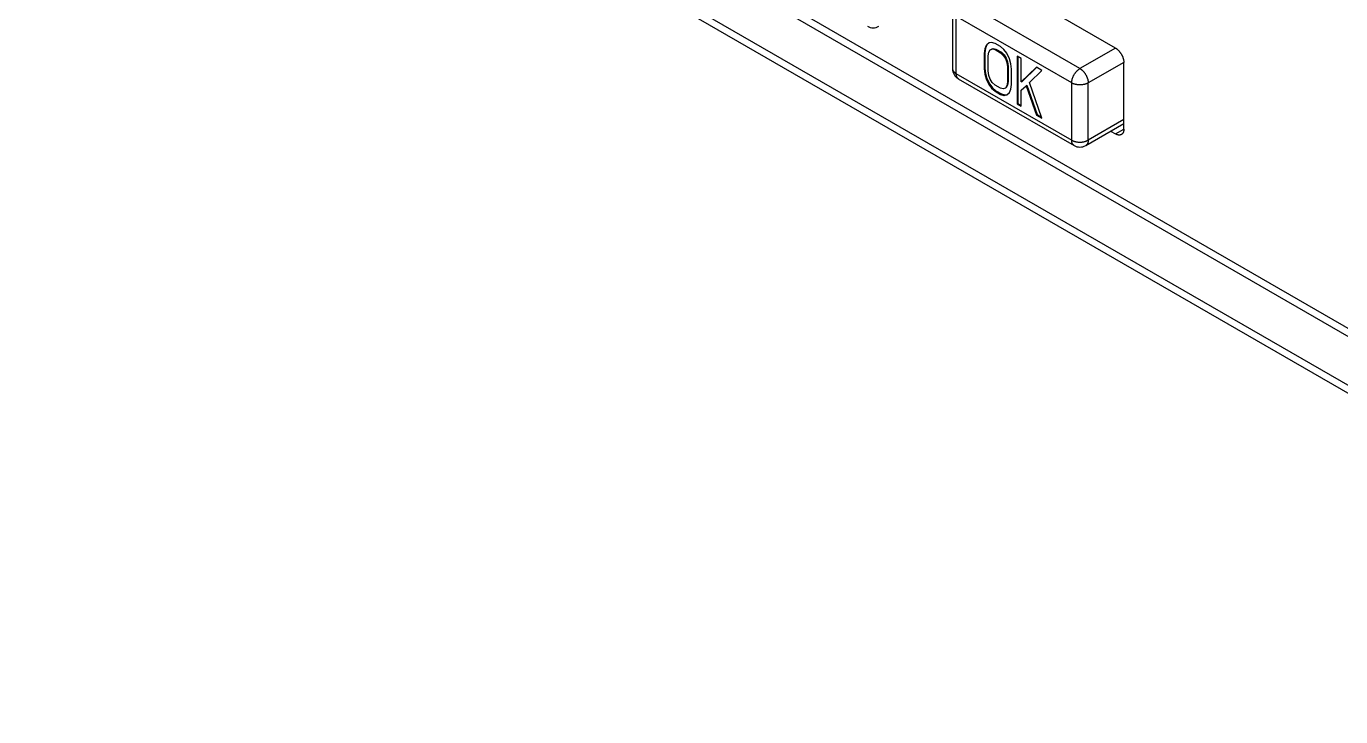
# Model space of a CAD drawing. Extents: x 0 to 420, y 0 to 297.
# Drawn here: x 152.7 to 208.9, y 108.4 to 137.9 of the extents above; entities that cross this region are included whole.
import ezdxf

# ---------------------------------------------------------------- set-up
doc = ezdxf.new("R2010")
doc.units = 0
doc.header["$LTSCALE"] = 23.1
doc.layers.add('40000_ISO', color=7, linetype='CONTINUOUS')

msp = doc.modelspace()

# ---------------------------------------------------------------- linework, layer by layer
at = {"layer": '40000_ISO', "color": 7, "linetype": 'CONTINUOUS'}
for p, q in [((152.677, 157.648), (226.923, 114.782)), ((232.933, 108.863), (158.687, 151.729)), ((233.14, 108.405), (158.894, 151.271)), ((199.24, 137.011), (193.936, 140.073)), ((197.719, 136.134), (192.77, 138.991)), ((192.27, 138.583), (192.27, 136.134)), ((192.416, 138.379), (192.416, 135.93)), ((197.366, 135.521), (192.416, 138.379)), ((193.706, 137.126), (193.648, 136.986)), ((193.742, 137.146), (193.683, 137.007)), ((193.824, 137.232), (193.706, 137.126)), ((193.706, 137.126), (193.742, 137.146)), ((193.84, 137.234), (193.742, 137.146)), ((193.942, 137.25), (193.824, 137.232)), ((194.089, 137.209), (193.942, 137.25)), ((194.325, 137.073), (194.089, 137.209)), ((193.648, 136.986), (193.618, 136.786)), ((193.618, 136.786), (193.653, 136.806)), ((193.618, 136.786), (193.618, 136.135)), ((193.648, 136.986), (193.683, 137.007)), ((193.683, 137.007), (193.653, 136.806)), ((193.653, 136.806), (193.653, 136.155)), ((193.795, 136.684), (193.824, 136.841)), ((193.795, 136.032), (193.795, 136.684)), ((193.824, 136.841), (193.883, 136.937)), ((193.883, 136.937), (193.972, 136.973)), ((193.883, 136.937), (193.919, 136.957)), ((193.919, 136.957), (194.007, 136.993)), ((193.972, 136.973), (194.007, 136.993)), ((193.972, 136.973), (194.089, 136.948)), ((194.007, 136.993), (194.125, 136.969)), ((194.089, 136.948), (194.125, 136.969)), ((194.089, 136.948), (194.325, 136.812)), ((194.125, 136.969), (194.361, 136.832)), ((194.472, 136.944), (194.325, 137.073)), ((194.325, 136.812), (194.361, 136.832)), ((194.325, 136.812), (194.443, 136.701)), ((194.361, 136.832), (194.478, 136.721)), ((194.443, 136.701), (194.478, 136.721)), ((194.443, 136.701), (194.531, 136.563)), ((194.59, 136.789), (194.472, 136.944)), ((194.478, 136.721), (194.567, 136.583)), ((194.531, 136.563), (194.567, 136.583)), ((194.531, 136.563), (194.59, 136.398)), ((194.567, 136.583), (194.626, 136.419)), ((194.708, 136.548), (194.59, 136.789)), ((194.767, 136.34), (194.708, 136.548)), ((195.032, 136.664), (195.032, 134.623)), ((195.209, 136.562), (195.032, 136.664)), ((195.068, 136.644), (195.068, 134.644)), ((195.209, 135.563), (195.209, 136.562)), ((199.24, 137.011), (197.719, 136.134)), ((192.27, 136.134), (192.27, 136.131)), ((193.618, 136.135), (193.653, 136.155)), ((193.618, 136.135), (193.648, 135.9)), ((193.653, 136.155), (193.683, 135.921)), ((193.824, 135.842), (193.795, 136.032)), ((194.59, 136.398), (194.626, 136.419)), ((194.59, 136.398), (194.62, 136.208)), ((194.62, 136.208), (194.655, 136.228)), ((194.62, 136.208), (194.62, 135.556)), ((194.626, 136.419), (194.655, 136.228)), ((194.655, 136.228), (194.655, 135.577)), ((194.797, 136.106), (194.767, 136.34)), ((194.797, 135.454), (194.797, 136.106)), ((195.857, 136.188), (195.209, 135.563)), ((195.864, 136.181), (195.244, 135.584)), ((195.563, 135.533), (196.093, 136.052)), ((196.093, 136.052), (195.857, 136.188)), ((199.593, 136.399), (198.073, 135.521)), ((199.593, 133.541), (199.593, 136.399)), ((192.416, 135.93), (197.366, 133.072)), ((192.518, 135.702), (192.52, 135.701)), ((192.52, 135.701), (197.469, 132.843)), ((193.648, 135.9), (193.683, 135.921)), ((193.648, 135.9), (193.706, 135.693)), ((193.683, 135.921), (193.742, 135.713)), ((193.706, 135.693), (193.742, 135.713)), ((193.706, 135.693), (193.824, 135.451)), ((193.742, 135.713), (193.86, 135.471)), ((193.883, 135.677), (193.824, 135.842)), ((193.824, 135.451), (193.86, 135.471)), ((193.824, 135.451), (193.942, 135.296)), ((193.86, 135.471), (193.978, 135.316)), ((193.972, 135.54), (193.883, 135.677)), ((194.089, 135.428), (193.972, 135.54)), ((194.325, 135.292), (194.089, 135.428)), ((194.626, 135.42), (194.567, 135.324)), ((194.62, 135.556), (194.59, 135.399)), ((194.59, 135.399), (194.626, 135.42)), ((194.62, 135.556), (194.655, 135.577)), ((194.655, 135.577), (194.626, 135.42)), ((194.767, 135.254), (194.797, 135.454)), ((195.209, 135.563), (195.244, 135.584)), ((195.415, 135.401), (195.451, 135.421)), ((195.451, 135.421), (195.893, 134.167)), ((196.093, 134.011), (195.563, 135.533)), ((197.366, 133.072), (197.366, 135.521)), ((198.073, 133.072), (198.073, 135.521)), ((193.942, 135.296), (193.978, 135.316)), ((193.942, 135.296), (194.089, 135.167)), ((193.978, 135.316), (194.125, 135.188)), ((194.089, 135.167), (194.125, 135.188)), ((194.089, 135.167), (194.325, 135.031)), ((194.125, 135.188), (194.361, 135.052)), ((194.443, 135.267), (194.325, 135.292)), ((194.325, 135.031), (194.361, 135.052)), ((194.325, 135.031), (194.472, 134.99)), ((194.361, 135.052), (194.508, 135.01)), ((194.531, 135.303), (194.443, 135.267)), ((194.472, 134.99), (194.508, 135.01)), ((194.472, 134.99), (194.59, 135.009)), ((194.508, 135.01), (194.61, 135.027)), ((194.59, 135.399), (194.531, 135.303)), ((194.531, 135.303), (194.567, 135.324)), ((194.59, 135.009), (194.708, 135.114)), ((194.708, 135.114), (194.767, 135.254)), ((195.209, 135.216), (195.415, 135.401)), ((195.209, 134.521), (195.209, 135.216)), ((195.415, 135.401), (195.857, 134.147)), ((195.032, 134.623), (195.068, 134.644)), ((195.032, 134.623), (195.209, 134.521)), ((195.068, 134.644), (195.209, 134.562)), ((195.857, 134.147), (195.893, 134.167)), ((195.857, 134.147), (196.093, 134.011)), ((195.893, 134.167), (196.075, 134.062)), ((197.969, 132.843), (199.593, 133.78)), ((199.593, 133.95), (198.073, 133.072)), ((199.032, 133.457), (199.24, 133.337)), ((199.24, 133.337), (199.593, 133.541))]:
    msp.add_line(p, q, dxfattribs=at)
for points in [[(152.881, 157.192), (152.882, 157.192), (227.13, 114.325)], [(199.24, 137.011), (199.252, 137.004), (199.265, 136.996), (199.277, 136.987), (199.289, 136.979), (199.301, 136.97), (199.313, 136.96), (199.326, 136.95), (199.337, 136.939), (199.349, 136.928), (199.36, 136.917), (199.372, 136.905), (199.384, 136.893), (199.395, 136.88), (199.406, 136.868), (199.416, 136.855), (199.427, 136.841), (199.437, 136.827), (199.448, 136.813), (199.457, 136.799), (199.467, 136.785), (199.478, 136.766), (199.49, 136.748), (199.5, 136.728), (199.51, 136.709), (199.518, 136.694), (199.526, 136.678), (199.533, 136.662), (199.539, 136.647), (199.546, 136.631), (199.552, 136.615), (199.557, 136.599), (199.562, 136.583), (199.567, 136.567), (199.572, 136.551), (199.576, 136.536), (199.579, 136.52), (199.583, 136.504), (199.585, 136.489), (199.588, 136.473), (199.59, 136.458), (199.591, 136.444), (199.592, 136.429), (199.593, 136.414), (199.593, 136.399)], [(192.27, 136.131), (192.27, 136.126), (192.27, 136.12), (192.271, 136.115), (192.271, 136.11), (192.272, 136.104), (192.273, 136.099), (192.274, 136.094), (192.276, 136.089), (192.277, 136.083), (192.279, 136.078), (192.281, 136.073), (192.283, 136.068), (192.285, 136.063), (192.287, 136.058), (192.29, 136.053), (192.292, 136.048), (192.295, 136.043), (192.298, 136.038), (192.301, 136.033), (192.304, 136.029), (192.307, 136.024), (192.31, 136.02), (192.313, 136.015), (192.317, 136.011), (192.32, 136.007), (192.324, 136.003), (192.329, 135.997), (192.334, 135.992), (192.339, 135.987), (192.345, 135.981), (192.35, 135.976), (192.356, 135.972), (192.361, 135.967), (192.367, 135.962), (192.373, 135.958), (192.379, 135.953), (192.385, 135.949), (192.391, 135.945), (192.397, 135.941), (192.403, 135.937), (192.41, 135.933), (192.416, 135.93)], [(197.366, 135.521), (197.366, 135.537), (197.367, 135.552), (197.368, 135.567), (197.369, 135.582), (197.371, 135.597), (197.374, 135.613), (197.377, 135.628), (197.38, 135.643), (197.383, 135.657), (197.388, 135.676), (197.393, 135.694), (197.399, 135.712), (197.405, 135.73), (197.411, 135.748), (197.418, 135.766), (197.426, 135.783), (197.433, 135.8), (197.442, 135.818), (197.45, 135.835), (197.46, 135.853), (197.469, 135.87), (197.479, 135.887), (197.49, 135.903), (197.5, 135.92), (197.511, 135.936), (197.523, 135.951), (197.534, 135.966), (197.546, 135.981), (197.558, 135.996), (197.57, 136.01), (197.583, 136.024), (197.596, 136.037), (197.61, 136.051), (197.621, 136.061), (197.633, 136.071), (197.644, 136.081), (197.656, 136.091), (197.668, 136.1), (197.681, 136.109), (197.693, 136.118), (197.706, 136.126), (197.719, 136.134)], [(197.719, 136.134), (197.732, 136.126), (197.745, 136.118), (197.758, 136.109), (197.77, 136.1), (197.782, 136.091), (197.794, 136.081), (197.806, 136.071), (197.817, 136.061), (197.829, 136.051), (197.842, 136.037), (197.855, 136.024), (197.868, 136.01), (197.881, 135.996), (197.893, 135.981), (197.905, 135.966), (197.916, 135.951), (197.927, 135.936), (197.938, 135.92), (197.949, 135.903), (197.959, 135.887), (197.969, 135.87), (197.979, 135.853), (197.988, 135.835), (197.997, 135.818), (198.005, 135.8), (198.013, 135.783), (198.02, 135.766), (198.027, 135.748), (198.034, 135.73), (198.04, 135.712), (198.046, 135.694), (198.051, 135.676), (198.056, 135.657), (198.059, 135.643), (198.062, 135.628), (198.065, 135.613), (198.067, 135.597), (198.069, 135.582), (198.071, 135.567), (198.072, 135.552), (198.073, 135.537), (198.073, 135.521)], [(192.416, 135.93), (192.416, 135.922), (192.416, 135.915), (192.417, 135.908), (192.417, 135.9), (192.417, 135.893), (192.418, 135.885), (192.419, 135.878), (192.42, 135.871), (192.421, 135.864), (192.422, 135.856), (192.424, 135.849), (192.425, 135.842), (192.427, 135.835), (192.429, 135.828), (192.431, 135.82), (192.433, 135.813), (192.435, 135.808), (192.437, 135.803), (192.439, 135.798), (192.441, 135.793), (192.443, 135.788), (192.446, 135.783), (192.448, 135.778), (192.451, 135.773), (192.454, 135.768), (192.456, 135.763), (192.459, 135.759), (192.462, 135.754), (192.466, 135.749), (192.469, 135.745), (192.472, 135.741), (192.476, 135.737), (192.48, 135.733), (192.484, 135.729), (192.487, 135.725), (192.491, 135.721), (192.496, 135.718), (192.5, 135.714), (192.504, 135.711), (192.509, 135.708), (192.513, 135.705), (192.518, 135.702)], [(198.073, 135.521), (198.06, 135.514), (198.046, 135.507), (198.032, 135.5), (198.018, 135.494), (198.004, 135.488), (197.99, 135.483), (197.975, 135.478), (197.961, 135.473), (197.946, 135.468), (197.928, 135.463), (197.91, 135.458), (197.891, 135.454), (197.873, 135.451), (197.854, 135.447), (197.835, 135.445), (197.816, 135.442), (197.798, 135.44), (197.778, 135.439), (197.758, 135.438), (197.739, 135.437), (197.719, 135.437), (197.7, 135.437), (197.68, 135.438), (197.661, 135.439), (197.641, 135.44), (197.622, 135.442), (197.603, 135.445), (197.585, 135.447), (197.566, 135.451), (197.547, 135.454), (197.529, 135.458), (197.511, 135.463), (197.492, 135.468), (197.478, 135.473), (197.463, 135.478), (197.449, 135.483), (197.434, 135.488), (197.42, 135.494), (197.406, 135.5), (197.393, 135.507), (197.379, 135.514), (197.366, 135.521)], [(199.49, 133.312), (199.485, 133.31), (199.481, 133.308), (199.476, 133.305), (199.472, 133.303), (199.467, 133.301), (199.461, 133.299), (199.456, 133.298), (199.45, 133.296), (199.445, 133.295), (199.439, 133.293), (199.434, 133.292), (199.428, 133.291), (199.422, 133.29), (199.416, 133.29), (199.41, 133.289), (199.404, 133.289), (199.398, 133.289), (199.391, 133.289), (199.385, 133.289), (199.379, 133.29), (199.373, 133.29), (199.367, 133.291), (199.36, 133.292), (199.354, 133.293), (199.347, 133.294), (199.34, 133.296), (199.334, 133.298), (199.327, 133.299), (199.32, 133.301), (199.314, 133.303), (199.307, 133.306), (199.301, 133.308), (199.293, 133.311), (199.285, 133.314), (199.277, 133.318), (199.27, 133.321), (199.262, 133.325), (199.254, 133.329), (199.247, 133.333), (199.24, 133.337)], [(199.593, 133.541), (199.593, 133.534), (199.593, 133.526), (199.593, 133.519), (199.592, 133.511), (199.592, 133.504), (199.591, 133.496), (199.59, 133.488), (199.589, 133.481), (199.588, 133.474), (199.587, 133.467), (199.585, 133.46), (199.584, 133.453), (199.582, 133.447), (199.58, 133.44), (199.578, 133.433), (199.576, 133.427), (199.574, 133.42), (199.572, 133.414), (199.569, 133.408), (199.567, 133.402), (199.564, 133.397), (199.562, 133.391), (199.559, 133.386), (199.556, 133.38), (199.553, 133.375), (199.549, 133.37), (199.546, 133.365), (199.542, 133.36), (199.539, 133.355), (199.535, 133.351), (199.531, 133.346), (199.527, 133.342), (199.523, 133.338), (199.519, 133.334), (199.515, 133.33), (199.51, 133.327), (199.506, 133.324), (199.502, 133.321), (199.498, 133.318), (199.494, 133.315), (199.49, 133.312)], [(197.366, 133.072), (197.379, 133.064), (197.393, 133.057), (197.406, 133.051), (197.42, 133.045), (197.434, 133.039), (197.449, 133.033), (197.463, 133.028), (197.478, 133.023), (197.492, 133.019), (197.511, 133.014), (197.529, 133.009), (197.547, 133.005), (197.566, 133.001), (197.585, 132.998), (197.603, 132.995), (197.622, 132.993), (197.641, 132.991), (197.661, 132.989), (197.68, 132.988), (197.7, 132.987), (197.719, 132.987), (197.739, 132.987), (197.758, 132.988), (197.778, 132.989), (197.798, 132.991), (197.816, 132.993), (197.835, 132.995), (197.854, 132.998), (197.873, 133.001), (197.891, 133.005), (197.91, 133.009), (197.928, 133.014), (197.946, 133.019), (197.961, 133.023), (197.975, 133.028), (197.99, 133.033), (198.004, 133.039), (198.018, 133.045), (198.032, 133.051), (198.046, 133.057), (198.06, 133.064), (198.073, 133.072)], [(197.433, 132.871), (197.43, 132.875), (197.426, 132.878), (197.423, 132.882), (197.419, 132.886), (197.416, 132.891), (197.413, 132.895), (197.41, 132.899), (197.407, 132.904), (197.405, 132.908), (197.402, 132.912), (197.4, 132.917), (197.397, 132.922), (197.395, 132.926), (197.393, 132.931), (197.39, 132.936), (197.388, 132.941), (197.387, 132.946), (197.385, 132.951), (197.383, 132.956), (197.381, 132.962), (197.379, 132.968), (197.377, 132.975), (197.376, 132.981), (197.374, 132.987), (197.373, 132.994), (197.372, 133), (197.371, 133.007), (197.37, 133.013), (197.369, 133.02), (197.368, 133.026), (197.367, 133.033), (197.367, 133.039), (197.366, 133.046), (197.366, 133.052), (197.366, 133.059), (197.366, 133.065), (197.366, 133.072)], [(197.469, 132.843), (197.467, 132.844), (197.465, 132.846), (197.463, 132.847), (197.461, 132.848), (197.459, 132.85), (197.457, 132.851), (197.455, 132.852), (197.453, 132.854), (197.451, 132.855), (197.449, 132.857), (197.448, 132.858), (197.446, 132.86), (197.444, 132.861), (197.442, 132.863), (197.44, 132.864), (197.438, 132.866), (197.437, 132.868), (197.435, 132.869), (197.433, 132.871)], [(198.073, 133.072), (198.073, 133.064), (198.073, 133.057), (198.072, 133.05), (198.072, 133.042), (198.071, 133.035), (198.071, 133.028), (198.07, 133.02), (198.069, 133.013), (198.068, 133.006), (198.067, 132.999), (198.065, 132.991), (198.064, 132.984), (198.062, 132.977), (198.06, 132.97), (198.058, 132.963), (198.056, 132.956), (198.054, 132.95), (198.052, 132.945), (198.05, 132.94), (198.048, 132.935), (198.045, 132.93), (198.043, 132.925), (198.041, 132.92), (198.038, 132.915), (198.035, 132.91), (198.032, 132.905), (198.029, 132.901), (198.026, 132.896), (198.023, 132.892), (198.02, 132.887), (198.016, 132.883), (198.013, 132.879), (198.009, 132.875), (198.005, 132.871), (198.001, 132.867), (197.997, 132.863), (197.993, 132.859), (197.988, 132.856), (197.984, 132.852), (197.979, 132.849), (197.974, 132.846), (197.969, 132.843)]]:
    msp.add_lwpolyline(points, dxfattribs=at)
for centre, start, end in [((188.88, 138.379), 240.5424, 299.4576), ((192.77, 136.134), 180.5424, 239.4576), ((197.719, 133.276), 240.5424, 299.4576)]:
    msp.add_arc(centre, 0.5, start, end, dxfattribs=at)

doc.saveas('drawing.dxf')
